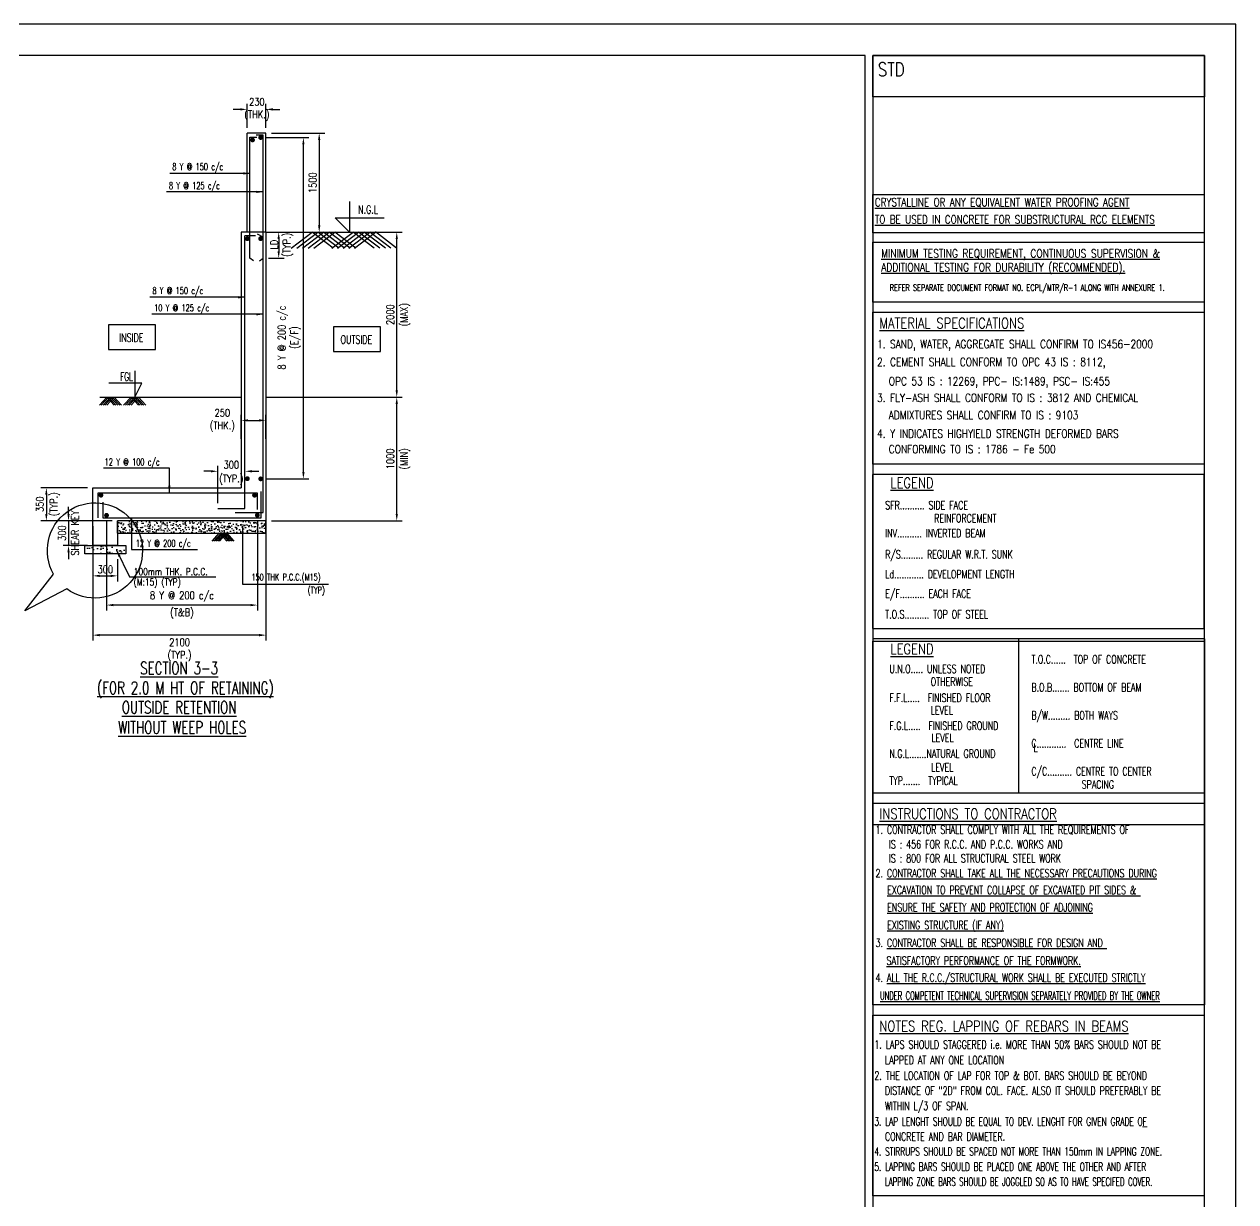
# Model space of a CAD drawing. Extents: x 324505 to 1272425, y -526289 to -156124.
# Drawn here: x 955727 to 999834, y -309141 to -266277 of the extents above; entities that cross this region are included whole.
import ezdxf
from ezdxf.enums import TextEntityAlignment as Align
from ezdxf.lldxf.tags import DXFTag

# ---------------------------------------------------------------- set-up
doc = ezdxf.new("R2010")
doc.units = 0
doc.header["$LTSCALE"] = 500
doc.header["$MEASUREMENT"] = 0
doc.header["$PDMODE"] = 35
doc.header["$PDSIZE"] = -15
doc.linetypes.add('HIDDEN2', pattern=[0.1875, 0.125, -0.0625])
doc.layers.get('DEFPOINTS').update_dxf_attribs({"color": 4})
for name, color, linetype in [('BEAM', 4, 'Continuous'), ('DIM1', 5, 'Continuous'), ('Layer1', 7, 'Continuous'), ('LEVEL SECTION', 3, 'Continuous'), ('notes', 1, 'Continuous'), ('PCC', 7, 'Continuous'), ('S-BASEMENT SECTION', 4, 'Continuous'), ('S-CLOUD', 7, 'Continuous'), ('S-COLUMN HATCH', 8, 'Continuous'), ('S-CONCRET LINE', 4, 'Continuous'), ('S-DIM-1', 5, 'Continuous'), ('S-DIMANTION', 5, 'Continuous'), ('S-FILLING', 9, 'Continuous'), ('S-LEVEL SECTION', 3, 'Continuous'), ('S-PCC', 9, 'Continuous'), ('S-RETAINING WALL', 6, 'Continuous'), ('S-TEXT', 2, 'Continuous'), ('S-TEXT-1', 4, 'Continuous'), ('S-TITIL', 6, 'Continuous'), ('s_TITILE', 9, 'Continuous'), ('ss_TITILE', 9, 'Continuous'), ('ST', 6, 'Continuous'), ('TEXT NORMAL', 4, 'Continuous'), ('TITLE', 4, 'Continuous')]:
    doc.layers.add(name, color=color, linetype=linetype)
for name, color, linetype, lineweight in [('hatch', 7, 'Continuous', 5), ('HEADING-TXT', 1, 'Continuous', 25), ('S-CONCRETE', 4, 'Continuous', 25)]:
    doc.layers.add(name, color=color, linetype=linetype, lineweight=lineweight)
doc.styles.add('ROMANS', font='simplex.shx', dxfattribs={"width": 0.8, "height": 275, "bigfont": 'bigfont.shx'})
doc.styles.add('TEXT1', font='simplex.shx', dxfattribs={"width": 0.75})
tags = doc.linetypes.add('HIDDEN', pattern=[0.375, 0.25, -0.125]).pattern_tags.tags
tags[6:7] = [DXFTag(74, 4), DXFTag(75, 0), DXFTag(340, '0'), DXFTag(46, 1.0), DXFTag(50, 0.0), DXFTag(44, 0.0), DXFTag(45, 0.0)]
tags[4:5] = [DXFTag(74, 4), DXFTag(75, 0), DXFTag(340, '0'), DXFTag(46, 1.0), DXFTag(50, 0.0), DXFTag(44, 0.0), DXFTag(45, 0.0)]
doc.dimstyles.new('3-100', dxfattribs={"dimtxt": 250, "dimasz": 250, "dimexe": 150, "dimexo": 60, "dimgap": 75, "dimtad": 1, "dimdec": 0, "dimlfac": 0.333333, "dimzin": 0, "dimdsep": 46, "dimtxsty": 'ROMANS', "dimcen": -300, "dimclrd": 5, "dimclre": 5, "dimclrt": 4, "dimadec": 0, "dimazin": 0, "dimtfac": 1, "dimtdec": 0, "dimtix": 1, "dimtofl": 0, "dimtmove": 2, "dimatfit": 3, "dimfxl": 0, "dimtolj": 1, "dimtzin": 0, "dimarcsym": 0})
doc.dimstyles.new('dim100', dxfattribs={"dimtxt": 250, "dimasz": 250, "dimexe": 200, "dimexo": 200, "dimgap": 100, "dimtad": 1, "dimdec": 0, "dimzin": 0, "dimdsep": 46, "dimtxsty": 'ROMANS', "dimcen": 0, "dimclrd": 5, "dimclre": 5, "dimclrt": 4, "dimadec": 0, "dimazin": 0, "dimtfac": 1, "dimtdec": 0, "dimtix": 1, "dimtofl": 0, "dimtmove": 2, "dimatfit": 3, "dimfxl": 0, "dimtolj": 1, "dimtzin": 0, "dimlwd": -1, "dimlwe": -1, "dimarcsym": 0})
doc.dimstyles.new('dim33.33', dxfattribs={"dimtxt": 250, "dimasz": 250, "dimexe": 200, "dimexo": 200, "dimgap": 100, "dimtad": 1, "dimdec": 0, "dimlfac": 0.333331, "dimzin": 0, "dimdsep": 46, "dimtxsty": 'ROMANS', "dimcen": 0, "dimclrd": 5, "dimclre": 5, "dimclrt": 4, "dimadec": 0, "dimazin": 0, "dimtfac": 1, "dimtdec": 0, "dimtix": 1, "dimtofl": 0, "dimtmove": 2, "dimatfit": 3, "dimfxl": 0, "dimtolj": 1, "dimtzin": 0, "dimlwd": -1, "dimlwe": -1, "dimarcsym": 0})

# ---------------------------------------------------------------- blocks, each defined once
blk = doc.blocks.new('*D1001')
at = {"layer": 'DEFPOINTS', "color": 0}
for p in [(964529, -279850), (969289, -279850), (964529, -284350)]:
    blk.add_point(p, dxfattribs=at)
at = {"layer": 'S-DIM-1', "color": 5}
for p, q in [((964729, -279850), (969489, -279850)), ((969289, -284100), (969289, -280100)), ((964729, -284350), (969489, -284350))]:
    blk.add_line(p, q, dxfattribs=at)
for points in [[(969248, -280100), (969331, -280100), (969289, -279850)], [(969248, -284100), (969331, -284100), (969289, -284350)]]:
    blk.add_solid(points, dxfattribs=at)
at = {"layer": 'S-DIM-1', "color": 4, "char_height": 275, "attachment_point": 5, "rotation": 90, "style": 'ROMANS'}
for s, insert in [('\\A1;1000', (969052, -282100)), ('\\A1;(MIN)', (969599, -282100))]:
    blk.add_mtext(s, dxfattribs=dict(at, insert=insert))
blk = doc.blocks.new('*D1002')
at = {"layer": 'DEFPOINTS', "color": 0}
for p in [(964529, -269377), (963839, -270243), (964529, -270243)]:
    blk.add_point(p, dxfattribs=at)
at = {"layer": 'S-DIM-1', "color": 5}
for p, q in [((963589, -269377), (963339, -269377)), ((963839, -270043), (963839, -269177)), ((964529, -270043), (964529, -269177)), ((964779, -269377), (965029, -269377))]:
    blk.add_line(p, q, dxfattribs=at)
for points in [[(963589, -269335), (963589, -269419), (963839, -269377)], [(964779, -269335), (964779, -269419), (964529, -269377)]]:
    blk.add_solid(points, dxfattribs=at)
at = {"layer": 'S-DIM-1', "color": 4, "insert": (964199, -269377), "char_height": 275, "attachment_point": 5, "style": 'ROMANS'}
blk.add_mtext('\\A1;230\\P(THK.)', dxfattribs=at)
blk = doc.blocks.new('*D1003')
at = {"layer": 'DEFPOINTS', "color": 0}
for p in [(958724, -284151), (964215, -284151), (958724, -287421)]:
    blk.add_point(p, dxfattribs=at)
at = {"layer": 'S-DIM-1', "color": 5}
for p, q in [((958724, -284351), (958724, -287621)), ((964215, -284351), (964215, -287621)), ((963965, -287421), (958974, -287421))]:
    blk.add_line(p, q, dxfattribs=at)
for points in [[(958974, -287380), (958974, -287463), (958724, -287421)], [(963965, -287380), (963965, -287463), (964215, -287421)]]:
    blk.add_solid(points, dxfattribs=at)
at = {"layer": 'S-DIM-1', "color": 4, "char_height": 275, "attachment_point": 5, "style": 'ROMANS'}
for s, insert in [('\\A1;8 Y @ 200 c/c', (961469, -287112)), ('\\A1;(T&B)', (961469, -287731))]:
    blk.add_mtext(s, dxfattribs=dict(at, insert=insert))
blk = doc.blocks.new('*D1004')
at = {"layer": 'DEFPOINTS', "color": 0}
for p in [(958229, -284350), (964529, -284248), (958229, -288515)]:
    blk.add_point(p, dxfattribs=at)
at = {"layer": 'S-DIM-1', "color": 5}
for p, q in [((964529, -284448), (964529, -288715)), ((958229, -284550), (958229, -288715)), ((964279, -288515), (958479, -288515))]:
    blk.add_line(p, q, dxfattribs=at)
for points in [[(958479, -288473), (958479, -288557), (958229, -288515)], [(964279, -288473), (964279, -288557), (964529, -288515)]]:
    blk.add_solid(points, dxfattribs=at)
at = {"layer": 'S-DIM-1', "color": 4, "insert": (961383, -289050), "char_height": 275, "attachment_point": 5, "style": 'ROMANS'}
blk.add_mtext('\\A1;2100\\Fsimplex.shx|c1;\\P(TYP.)', dxfattribs=at)
blk = doc.blocks.new('*D1005')
at = {"layer": 'DEFPOINTS', "color": 0}
for p in [(964334, -270402, -288), (965890, -270402), (964336, -282826, -288)]:
    blk.add_point(p, dxfattribs=at)
at = {"layer": 'S-DIM-1', "color": 5}
for p, q in [((964534, -270402), (966090, -270402)), ((965890, -282576), (965890, -270652)), ((964536, -282826), (966090, -282826))]:
    blk.add_line(p, q, dxfattribs=at)
for points in [[(965849, -270652), (965932, -270652), (965890, -270402)], [(965849, -282576), (965932, -282576), (965890, -282826)]]:
    blk.add_solid(points, dxfattribs=at)
at = {"layer": 'S-DIM-1', "color": 4, "insert": (965375, -277683), "char_height": 275, "attachment_point": 5, "rotation": 90, "style": 'ROMANS'}
blk.add_mtext('\\A1;8 Y @ 200 c/c\\P(E/F)', dxfattribs=at)
blk = doc.blocks.new('*D1006')
at = {"layer": 'DEFPOINTS', "color": 0}
for p in [(964529, -273850, 216), (969289, -273850), (969289, -279850)]:
    blk.add_point(p, dxfattribs=at)
at = {"layer": 'S-DIM-1', "color": 5}
for p, q in [((964729, -273850), (969489, -273850)), ((969289, -279600), (969289, -274100)), ((969489, -279850), (969489, -279850))]:
    blk.add_line(p, q, dxfattribs=at)
for points in [[(969248, -274100), (969331, -274100), (969289, -273850)], [(969248, -279600), (969331, -279600), (969289, -279850)]]:
    blk.add_solid(points, dxfattribs=at)
at = {"layer": 'S-DIM-1', "color": 4, "char_height": 275, "attachment_point": 5, "rotation": 90, "style": 'ROMANS'}
for s, insert in [('\\A1;2000', (969052, -276850)), ('\\A1;(MAX)', (969599, -276850))]:
    blk.add_mtext(s, dxfattribs=dict(at, insert=insert))
blk = doc.blocks.new('*D1007')
at = {"layer": 'DEFPOINTS', "color": 0, "ltscale": 0.3}
for p in [(963764, -282551), (962771, -283909), (963764, -283909)]:
    blk.add_point(p, dxfattribs=at)
at = {"layer": 'S-DIMANTION', "color": 5, "ltscale": 0.3}
for p, q in [((962521, -282551), (962271, -282551)), ((962771, -283709), (962771, -282351)), ((963764, -283709), (963764, -282351)), ((964014, -282551), (964264, -282551))]:
    blk.add_line(p, q, dxfattribs=at)
for points in [[(962521, -282509), (962521, -282592), (962771, -282551)], [(964014, -282509), (964014, -282592), (963764, -282551)]]:
    blk.add_solid(points, dxfattribs=at)
at = {"layer": 'S-DIMANTION', "color": 4, "ltscale": 0.3, "char_height": 275, "attachment_point": 5, "style": 'ROMANS'}
for s, insert in [('\\A1;300', (963267, -282313)), ('\\A1;(TYP.)', (963267, -282860))]:
    blk.add_mtext(s, dxfattribs=dict(at, insert=insert))
blk = doc.blocks.new('*D1008')
at = {"layer": 'DEFPOINTS', "color": 0}
for p in [(964529, -280699), (963629, -281565), (964529, -281565)]:
    blk.add_point(p, dxfattribs=at)
at = {"layer": 'S-DIM-1', "color": 5}
for p, q in [((963629, -281365), (963629, -280499)), ((964529, -281365), (964529, -280499)), ((963879, -280699), (964279, -280699))]:
    blk.add_line(p, q, dxfattribs=at)
for points in [[(963879, -280657), (963879, -280740), (963629, -280699)], [(964279, -280657), (964279, -280740), (964529, -280699)]]:
    blk.add_solid(points, dxfattribs=at)
at = {"layer": 'S-DIM-1', "color": 4, "insert": (962940, -280699), "char_height": 275, "attachment_point": 5, "style": 'ROMANS'}
blk.add_mtext('\\A1;250\\P(THK.)', dxfattribs=at)
blk = doc.blocks.new('*D867')
at = {"layer": 'DEFPOINTS', "color": 0}
for p in [(964529, -270243), (964529, -273850, -216), (966466, -273850)]:
    blk.add_point(p, dxfattribs=at)
at = {"layer": 'S-DIM-1', "color": 5}
for p, q in [((964729, -270243), (966666, -270243)), ((966466, -270493), (966466, -273600)), ((964729, -273850), (966666, -273850))]:
    blk.add_line(p, q, dxfattribs=at)
for points in [[(966424, -270493), (966508, -270493), (966466, -270243)], [(966424, -273600), (966508, -273600), (966466, -273850)]]:
    blk.add_solid(points, dxfattribs=at)
at = {"layer": 'S-DIM-1', "color": 4, "insert": (966228, -272046), "char_height": 275, "attachment_point": 5, "rotation": 90, "style": 'ROMANS'}
blk.add_mtext('\\A1;1500', dxfattribs=at)
blk = doc.blocks.new('*D868')
at = {"layer": 'DEFPOINTS', "color": 0, "ltscale": 0.3}
for p in [(964529, -273843, -216), (964424, -274793), (964991, -274793)]:
    blk.add_point(p, dxfattribs=at)
at = {"layer": 'S-DIMANTION', "color": 5, "ltscale": 0.3}
for p, q in [((964729, -273843), (965191, -273843)), ((964991, -274093), (964991, -274543)), ((964624, -274793), (965191, -274793))]:
    blk.add_line(p, q, dxfattribs=at)
for points in [[(964949, -274093), (965032, -274093), (964991, -273843)], [(964949, -274543), (965032, -274543), (964991, -274793)]]:
    blk.add_solid(points, dxfattribs=at)
at = {"layer": 'S-DIMANTION', "color": 4, "ltscale": 0.3, "insert": (965101, -274305), "char_height": 275, "attachment_point": 5, "rotation": 90, "style": 'ROMANS'}
blk.add_mtext('\\A1;{LD\\P(TYP.)}', dxfattribs=at)
blk = doc.blocks.new('*D870')
at = {"layer": 'DEFPOINTS', "color": 0}
for p in [(958229, -283150, 30), (956533, -284350), (958229, -284350)]:
    blk.add_point(p, dxfattribs=at)
at = {"layer": 'S-DIM-1', "color": 5}
for p, q in [((958029, -283150), (956333, -283150)), ((958029, -284350), (956333, -284350))]:
    blk.add_line(p, q, dxfattribs=at)
at = {"layer": 'S-DIM-1', "color": 5, "lineweight": -3}
blk.add_line((956533, -283400), (956533, -284100), dxfattribs=at)
at = {"layer": 'S-DIM-1', "color": 5}
for points in [[(956491, -283400), (956575, -283400), (956533, -283150)], [(956491, -284100), (956575, -284100), (956533, -284350)]]:
    blk.add_solid(points, dxfattribs=at)
at = {"layer": 'S-DIM-1', "color": 4, "char_height": 275, "attachment_point": 5, "rotation": 90, "style": 'ROMANS'}
for s, insert in [('\\A1;350', (956296, -283750)), ('\\A1;(TYP.)', (956843, -283750))]:
    blk.add_mtext(s, dxfattribs=dict(at, insert=insert))
blk = doc.blocks.new('*D872')
at = {"layer": 'DEFPOINTS', "color": 0}
for p in [(958229, -285550, -4), (959129, -285550, -4), (959129, -286357)]:
    blk.add_point(p, dxfattribs=at)
at = {"layer": 'S-DIM-1', "color": 5}
for p, q in [((958229, -285750), (958229, -286557)), ((959129, -285750), (959129, -286557))]:
    blk.add_line(p, q, dxfattribs=at)
at = {"layer": 'S-DIM-1', "color": 5, "lineweight": -3}
blk.add_line((958479, -286357), (958879, -286357), dxfattribs=at)
at = {"layer": 'S-DIM-1', "color": 5}
for points in [[(958479, -286316), (958479, -286399), (958229, -286357)], [(958879, -286316), (958879, -286399), (959129, -286357)]]:
    blk.add_solid(points, dxfattribs=at)
at = {"layer": 'S-DIM-1', "color": 4, "insert": (958679, -286120), "char_height": 275, "attachment_point": 5, "style": 'ROMANS'}
blk.add_mtext('\\A1;300', dxfattribs=at)
blk = doc.blocks.new('*D873')
at = {"layer": 'DEFPOINTS', "color": 0}
for p in [(959129, -284350, -30), (957340, -285250), (958229, -285250)]:
    blk.add_point(p, dxfattribs=at)
at = {"layer": 'S-DIM-1', "color": 5, "lineweight": -3}
for p, q in [((957340, -284100), (957340, -283850)), ((957340, -284350), (957340, -285250)), ((957340, -285500), (957340, -285750))]:
    blk.add_line(p, q, dxfattribs=at)
at = {"layer": 'S-DIM-1', "color": 5}
for p, q in [((958929, -284350), (957140, -284350)), ((958029, -285250), (957140, -285250))]:
    blk.add_line(p, q, dxfattribs=at)
for points in [[(957299, -284100), (957382, -284100), (957340, -284350)], [(957299, -285500), (957382, -285500), (957340, -285250)]]:
    blk.add_solid(points, dxfattribs=at)
at = {"layer": 'S-DIM-1', "color": 4, "char_height": 275, "attachment_point": 5, "rotation": 90, "style": 'ROMANS'}
for s, insert in [('\\A1;SHEAR KEY', (957578, -284800)), ('\\A1;300', (957103, -284800))]:
    blk.add_mtext(s, dxfattribs=dict(at, insert=insert))
blk = doc.blocks.new('zw$155A')
at = {"layer": 'DIM1', "color": 7}
for points in [[(78700, 53637), (87191, 53637), (87191, 52650), (78700, 52650)], [(78700, 52414), (87191, 52414), (87191, 50881), (78700, 50881)], [(78700, 50618), (87190, 50618), (87190, 46725), (78700, 46725)], [(87190, 46462), (78700, 46462), (78700, 42515), (87190, 42515)], [(87204, 42252), (78700, 42252), (78700, 38305), (87204, 38305)], [(78700, 38042), (87200, 38042), (87200, 32869), (78700, 32869)], [(78700, 32606), (87187, 32606), (87187, 27974), (78700, 27974)]]:
    blk.add_lwpolyline(points, close=True, dxfattribs=at)
at = {"layer": 's_TITILE', "color": 7}
blk.add_lwpolyline([(0, 0), (88000, 0), (88000, 58000), (0, 58000)], close=True, dxfattribs=at)
at = {"layer": 's_TITILE', "color": 1}
for points in [[(1300, 800), (78500, 800), (78500, 57200), (1300, 57200)], [(78700, 57200), (87200, 57200), (87200, 56143), (78700, 56143)], [(87200, 57200), (78700, 57200), (78700, 800), (87200, 800)]]:
    blk.add_lwpolyline(points, close=True, dxfattribs=at)
at = {"layer": 'TITLE', "color": 0}
for p, q in [((78700, 42515), (78700, 46462)), ((82436, 38305), (82436, 42252))]:
    blk.add_line(p, q, dxfattribs=at)
at = {"layer": 'HEADING-TXT', "color": 6, "style": 'ROMANS'}
for s, height, width, p in [('%%UCRYSTALLINE OR ANY EQUIVALENT WATER PROOFING AGENT', 211.2, 0.78, (78751, 53332)), ('%%UTO BE USED IN CONCRETE FOR SUBSTRUCTURAL RCC ELEMENTS', 211.2, 0.78, (78751, 52892)), ('%%UMATERIAL SPECIFICATIONS', 271.54, 0.8, (78865, 50204)), ('%%ULEGEND', 271.5, 0.8, (79148, 46111)), ('%%ULEGEND', 271.5, 0.8, (79148, 41854)), ('%%UINSTRUCTIONS TO CONTRACTOR', 271.54, 0.8, (78870, 37629)), ('%%UNOTES REG. LAPPING OF REBARS IN BEAMS', 271.54, 0.8, (78866, 32187))]:
    blk.add_text(s, height=height, dxfattribs=dict(at, width=width)).set_placement(p)
at = {"layer": 'HEADING-TXT', "color": 6, "insert": (78913, 52232), "char_height": 212.411, "width": 8037.04, "attachment_point": 1, "style": 'ROMANS'}
blk.add_mtext('{\\LMINIMUM TESTING REQUIREMENT, CONTINUOUS \\Fsimplex.shx,bigfont.shx;SUPERVISION & ADDITIONAL TESTING \\Fsimplex.shx,bigfont.shx;FOR DURABILITY (RECOMMENDED).}', dxfattribs=at)
at = {"layer": 'notes', "color": 4, "style": 'ROMANS'}
for s, height, width, p in [('REFER SEPARATE DOCUMENT FORMAT NO. ECPL/MTR/R-1 ALONG WITH ANNEXURE 1.', 165.21, 0.7, (79131, 51167)), ('1. SAND, WATER, AGGREGATE SHALL CONFIRM TO IS456-2000', 211.2, 0.8, (78807, 49698)), ('2. CEMENT SHALL CONFORM TO OPC 43 IS : 8112,', 211.2, 0.8, (78807, 49239)), ('OPC 53 IS : 12269, PPC- IS:1489, PSC- IS:455  ', 211.2, 0.8, (79107, 48745)), ('3. FLY-ASH SHALL CONFORM TO IS : 3812 AND CHEMICAL ', 211.2, 0.8, (78807, 48321)), ('ADMIXTURES SHALL CONFIRM TO IS : 9103', 211.2, 0.8, (79107, 47878)), ('4. Y INDICATES HIGHYIELD STRENGTH DEFORMED BARS', 211.2, 0.8, (78807, 47403)), ('CONFORMING TO IS : 1786 - Fe 500', 211.2, 0.8, (79107, 47005)), ('SFR.......... SIDE FACE', 211.2, 0.7, (79016, 45568)), ('REINFORCEMENT', 211.2, 0.7, (80271, 45235)), ('INV.......... INVERTED BEAM', 211.2, 0.7, (79016, 44851)), ('R/S......... REGULAR W.R.T. SUNK', 211.2, 0.7, (79016, 44309)), ('Ld............ DEVELOPMENT LENGTH', 211.2, 0.7, (79016, 43801)), ('E/F.......... EACH FACE', 211.2, 0.7, (79016, 43299)), ('T.O.S.......... TOP OF STEEL', 211.2, 0.7, (79016, 42772)), ('T.O.C......  TOP OF CONCRETE', 211.2, 0.7, (82763, 41618)), ('U.N.O..... UNLESS NOTED', 211.2, 0.7, (79122, 41374)), ('OTHERWISE', 211.2, 0.7, (80181, 41046)), ('B.O.B....... BOTTOM OF BEAM', 211.2, 0.7, (82763, 40901)), ('F.F.L.....  FINISHED FLOOR', 211.2, 0.7, (79122, 40634)), ('LEVEL', 211.2, 0.7, (80181, 40312)), ('B/W......... BOTH WAYS', 211.2, 0.7, (82763, 40184)), ('F.G.L.....  FINISHED GROUND', 211.2, 0.7, (79122, 39917)), ('LEVEL', 211.2, 0.7, (80200, 39606)), ('C............  CENTRE LINE', 211.2, 0.7, (82763, 39467)), ('L', 211, 0.7, (82814, 39353)), ('N.G.L.......NATURAL GROUND', 211.2, 0.7, (79122, 39200)), ('LEVEL', 211.2, 0.7, (80193, 38849)), ('C/C.......... CENTRE TO CENTER', 211.2, 0.7, (82763, 38750)), ('TYP.......  TYPICAL', 211.2, 0.7, (79122, 38507)), ('SPACING', 211.2, 0.7, (84051, 38412)), ('1. CONTRACTOR SHALL COMPLY WITH ALL THE REQUIREMENTS OF ', 211.2, 0.7, (78768, 37255)), ('  IS : 456 FOR R.C.C. AND P.C.C. WORKS AND', 211.2, 0.7, (78908, 36877)), ('  IS : 800 FOR ALL STRUCTURAL STEEL WORK', 211.2, 0.7, (78908, 36518)), ('2. %%UCONTRACTOR SHALL TAKE ALL THE NECESSARY PRECAUTIONS DURING', 211.2, 0.7, (78768, 36138)), ('%%UEXCAVATION TO PREVENT COLLAPSE OF EXCAVATED PIT SIDES & ', 211.2, 0.7, (79066, 35707)), ('%%UENSURE THE SAFETY AND PROTECTION OF ADJOINING', 211.2, 0.7, (79066, 35263)), ('%%UEXISTING STRUCTURE (IF ANY)', 211.2, 0.7, (79066, 34809)), ('3. %%UCONTRACTOR SHALL BE RESPONSIBLE FOR DESIGN AND ', 211.2, 0.7, (78768, 34353)), ('%%uSATISFACTORY PERFORMANCE OF THE FORMWORK.', 211.2, 0.7, (79049, 33897)), ('4. %%UALL THE R.C.C./STRUCTURAL WORK SHALL BE EXECUTED STRICTLY', 211.2, 0.7, (78768, 33460)), ('%%UUNDER COMPETENT TECHNICAL SUPERVISION SEPARATELY PROVIDED BY THE OWNER', 211.2, 0.6, (78882, 33000)), ('1. LAPS SHOULD STAGGERED i.e. MORE THAN 50%%% BARS SHOULD NOT BE ', 211.2, 0.7, (78738, 31747)), ('LAPPED AT ANY ONE LOCATION', 211.2, 0.7, (79010, 31348)), ('2. THE LOCATION OF LAP FOR TOP & BOT. BARS SHOULD BE BEYOND ', 211.2, 0.7, (78738, 30950)), ('DISTANCE OF "2D" FROM COL. FACE. ALSO IT SHOULD PREFERABLY BE ', 211.2, 0.7, (79010, 30565)), ('WITHIN L/3 OF SPAN.', 211.2, 0.7, (79010, 30174)), ('3. LAP LENGHT SHOULD BE EQUAL TO DEV. LENGHT FOR GIVEN GRADE OF ', 211.2, 0.66, (78738, 29773)), ('CONCRETE AND BAR DIAMETER.', 211.2, 0.7, (79010, 29388)), ('4. STIRRUPS SHOULD BE SPACED NOT MORE THAN 150mm IN LAPPING ZONE.', 211.2, 0.66, (78738, 29006)), ('5. LAPPING BARS SHOULD BE PLACED ONE ABOVE THE OTHER AND AFTER ', 211.2, 0.66, (78738, 28615)), ('LAPPING ZONE BARS SHOULD BE JOGGLED SO AS TO HAVE SPECIFED COVER.', 211.2, 0.62, (79010, 28230))]:
    blk.add_text(s, height=height, dxfattribs=dict(at, width=width)).set_placement(p)

msp = doc.modelspace()

# ---------------------------------------------------------------- hatches: boundary and pattern name
at = {"layer": 'PCC'}
h = msp.add_hatch(dxfattribs=at)
h.set_pattern_fill('AR-CONC', color=8, scale=45, style=0)
h.set_pattern_definition([(130, (1632130.32, -460921.8), (-322.76708, -28.23846), [33.75, -371.25]), (185, (1632130.32, -460921.8), (62.4381, 338.48646), [27, -297]), (79.5486, (1632103.43, -460924.14), (-260.32922, 310.2478), [28.68309, -315.51395]), (133.8158, (1632130.32, -460831.8), (-480.25847, -74.48356), [50.625, -556.875]), (83.3644, (1632090.3, -460838), (-420.59822, 438.35304), [43.02463, -473.27085]), (188.8158, (1632130.32, -460831.8), (-420.59788, 438.35337), [40.5, -445.5]), (159, (1632085.32, -460854.3), (-268.60817, -181.1785), [33.75, -371.25]), (214, (1632085.32, -460854.3), (-109.4919, 326.31752), [27, -297]), (108.5486, (1632062.94, -460869.4), (-378.10018, 145.13872), [28.68309, -315.51395]), (142.5, (1632130.32, -460921.79), (-5.471935, 149.802234), [0, -293.4, 0, -301.5, 0, -298.125]), (172.5, (1632130.32, -460921.79), (-118.38129, 177.48527), [0, -171.9, 0, -286.65, 0, -113.625]), (212.5, (1632230.67, -460921.79), (-240.220096, -10.149692), [0, -112.5, 0, -351, 0, -465.75]), (222.5, (1632275.67, -460921.79), (-262.433776, 45.04724), [0, -146.25, 0, -233.1, 0, -330.75])])
h.paths.add_polyline_path([(964528.939, -284799.331), (959128.945, -284799.337), (959128.945, -284349.534), (964528.939, -284349.533)])
at = {"layer": 'S-PCC', "linetype": 'ByBlock'}
h = msp.add_hatch(dxfattribs=at)
h.set_pattern_fill('AR-CONC,_O', color=256, scale=66.666667)
h.set_pattern_definition([(50, (-16143078.5, 126077.7), (478.173455, -41.834757), [50, -550]), (355, (-16143078.5, 126077.7), (-92.500889, 501.461422), [40, -440]), (100.4514445, (-16143038.63, 126074.2), (385.672564, 459.626661), [42.493461, -467.428075]), (46.1842, (-16143078.5, 126211), (711.49422, -110.346187), [75, -825]), (96.6356355, (-16143019.2, 126201.8), (623.107964, 649.4124), [63.740228, -701.142507]), (351.184164, (-16143078.5, 126211), (623.107963, 649.4124), [60, -660]), (21, (-16143011.8, 126177.7), (397.938035, -268.412594), [50, -550]), (326, (-16143011.8, 126177.7), (162.210221, 483.433363), [40, -440]), (71.4514447, (-16142978.65, 126155.3), (560.148251, 215.020769), [42.49346, -467.428075]), (37.5, (-16143078.48, 126077.69), (8.1065702, 221.9292359), [0, -434.6666667, 0, -446.6666667, 0, -441.6666667]), (7.5, (-16143078.48, 126077.69), (175.3796916, 262.9411413), [0, -254.6666667, 0, -424.6666667, 0, -168.3333333]), (327.5, (-16143227.15, 126077.69), (355.8816241, -15.0365812), [0, -166.6666667, 0, -520, 0, -690]), (317.5, (-16143293.8, 126077.7), (388.7907796, 66.736655), [0, -216.6666667, 0, -345.3333333, 0, -490])])
h.paths.add_polyline_path([(957928.945, -285549.532), (957928.945, -285249.532), (959428.945, -285249.532), (959428.945, -285549.532)])

# ---------------------------------------------------------------- linework, layer by layer
at = {"layer": 'BEAM', "linetype": 'ByBlock', "lineweight": -2, "ltscale": 20}
msp.add_line((964528.945, -270243.209, 60.155), (963838.945, -270243.209, -155.915), dxfattribs=at)
at = {"layer": 'hatch', "color": 9, "linetype": 'HIDDEN2', "lineweight": -2, "ltscale": 500}
msp.add_line((964528.945, -273849.533, 60.155), (963838.945, -273849.533, 60.155), dxfattribs=at)
at = {"layer": 'Layer1', "linetype": 'Continuous'}
for p, q in [((958462.21, -280149.296, 60.155), (958731.772, -279849.533, 60.155)), ((958529.454, -280149.296, 60.155), (958799.015, -279849.533, 60.155)), ((958596.697, -280149.296, 60.155), (958866.258, -279849.533, 60.155)), ((958663.94, -280149.296, 60.155), (958933.501, -279849.533, 60.155)), ((958731.183, -280149.296, 60.155), (959000.471, -279849.837, 60.155)), ((959001.06, -280149.6, 60.155), (958731.772, -279850.142, 60.155)), ((959068.029, -280149.296, 60.155), (958798.741, -279849.837, 60.155)), ((959135.272, -280149.296, 60.155), (958865.984, -279849.837, 60.155)), ((959202.515, -280149.296, 60.155), (958933.228, -279849.837, 60.155)), ((959269.758, -280149.296, 60.155), (959000.471, -279849.837, 60.155)), ((959347.258, -280149.296, 60.155), (959616.82, -279849.533, 60.155)), ((959414.501, -280149.296, 60.155), (959684.063, -279849.533, 60.155)), ((959481.745, -280149.296, 60.155), (959751.306, -279849.533, 60.155)), ((959548.988, -280149.296, 60.155), (959818.549, -279849.533, 60.155)), ((959616.231, -280149.296, 60.155), (959885.519, -279849.837, 60.155)), ((959886.108, -280149.6, 60.155), (959616.82, -279850.142, 60.155)), ((959953.077, -280149.296, 60.155), (959683.789, -279849.837, 60.155)), ((960020.32, -280149.296, 60.155), (959751.032, -279849.837, 60.155)), ((960087.563, -280149.296, 60.155), (959818.275, -279849.837, 60.155)), ((960154.806, -280149.296, 60.155), (959885.519, -279849.837, 60.155))]:
    msp.add_line(p, q, dxfattribs=at)
at = {"layer": 'PCC', "color": 8}
for p, q in [((963628.945, -279849.533, 60.155), (963628.945, -280299.533, 60.155)), ((958228.945, -284349.533, 60.155), (957778.945, -284349.533, 60.155)), ((959128.945, -284799.337), (959128.945, -284349.533)), ((964528.945, -284799.33, 60.155), (964528.945, -284349.533, 60.155)), ((959128.945, -284799.532), (964528.945, -284799.33, 60.155))]:
    msp.add_line(p, q, dxfattribs=at)
at = {"layer": 'PCC', "color": 8, "elevation": 60.155}
msp.add_lwpolyline([(964528.945, -284349.533), (964528.939, -284799.33)], dxfattribs=at)
at = {"layer": 'S-BASEMENT SECTION', "linetype": 'ByBlock', "lineweight": -2, "ltscale": 20}
for p, q in [((963838.945, -273849.533, 60.155), (963838.945, -270243.209, 55.636)), ((964528.945, -273849.533, 60.155), (964528.945, -270243.209, 55.636)), ((963838.945, -273849.533, 60.155), (963628.945, -273849.533, 60.155)), ((963628.945, -273849.533, 60.155), (963628.945, -283149.533, 60.155)), ((964528.945, -273849.533, 60.155), (969474.147, -273849.533, 60.155)), ((964528.945, -273849.533, 60.155), (964528.945, -284349.533, 60.155)), ((964528.945, -284349.533, 60.155), (959128.945, -284349.533, 60.155)), ((959128.945, -285249.532, 30.077), (958228.945, -285249.532, 30.077))]:
    msp.add_line(p, q, dxfattribs=at)
msp.add_lwpolyline([(959128.945, -284349.532), (959128.945, -285249.532)], dxfattribs=at)
at = {"layer": 'S-CLOUD', "linetype": 'HIDDEN', "ltscale": 1000, "elevation": -165.664}
msp.add_lwpolyline([(957275.544, -286830.105), (955753.575, -287629.714), (956798.366, -286296.439, -9.580544901), (957275.544, -286830.105)], format="xyb", dxfattribs=at)
at = {"layer": 'S-COLUMN HATCH', "color": 6}
for points, elevation in [([(964292.245, -274891.916), (964423.945, -274793.297), (964423.945, -270313.559), (964168.407, -270313.559)], 271.615), ([(964075.644, -274891.916), (963943.945, -274793.297), (963943.945, -270393.899), (964199.482, -270393.899)], 271.615), ([(963407.619, -284053.47), (964423.574, -284053.47)], 60.155)]:
    msp.add_lwpolyline(points, dxfattribs=dict(at, elevation=elevation))
at = {"layer": 'S-CONCRET LINE', "elevation": 0}
msp.add_lwpolyline([(986623.603, -288734.141), (998697.466, -288734.141), (998697.466, -295422.846), (986623.603, -295422.846)], close=True, dxfattribs=at)
at = {"layer": 'S-CONCRETE', "lineweight": -2, "ltscale": 20}
for p, q in [((958228.945, -284349.533, 60.155), (958228.945, -283149.533, 60.155)), ((958228.945, -283149.533, 60.155), (963628.945, -283149.533, 60.155)), ((958228.945, -285249.532, 30.077), (958228.945, -284349.532, 30.077)), ((964528.945, -284349.533, 60.155), (964528.945, -284349.533, 60.155)), ((964528.945, -285880.102, 60.155), (964528.945, -285880.102, 60.155))]:
    msp.add_line(p, q, dxfattribs=at)
at = {"layer": 'S-FILLING', "color": 8, "linetype": 'ByBlock', "lineweight": -2}
for p, q in [((965446.008, -274429.2, 60.155), (966211.891, -273843.101, 60.155)), ((965651.692, -274429.2, 60.155), (966417.576, -273843.101, 60.155)), ((965857.377, -274429.2, 60.155), (966623.26, -273843.101, 60.155)), ((966063.061, -274429.2, 60.155), (966828.945, -273843.101, 60.155)), ((966977.775, -274429.2, 60.155), (966211.891, -273843.101, 60.155)), ((966268.746, -274429.2, 60.155), (967034.629, -273843.101, 60.155)), ((967183.459, -274429.2, 60.155), (966417.576, -273843.101, 60.155)), ((967389.144, -274429.2, 60.155), (966623.26, -273843.101, 60.155)), ((967594.828, -274429.2, 60.155), (966828.945, -273843.101, 60.155)), ((966930.851, -274429.2, 60.155), (967696.734, -273843.101, 60.155)), ((967800.513, -274429.2, 60.155), (967034.629, -273843.101, 60.155)), ((967136.535, -274429.2, 60.155), (967902.419, -273843.101, 60.155)), ((967342.22, -274429.2, 60.155), (968108.103, -273843.101, 60.155)), ((967547.904, -274429.2, 60.155), (968313.788, -273843.101, 60.155)), ((968462.618, -274429.2, 60.155), (967696.734, -273843.101, 60.155)), ((967753.589, -274429.2, 60.155), (968519.472, -273843.101, 60.155)), ((968668.303, -274429.2, 60.155), (967902.419, -273843.101, 60.155)), ((968873.987, -274429.2, 60.155), (968108.103, -273843.101, 60.155)), ((969079.672, -274429.2, 60.155), (968313.788, -273843.101, 60.155)), ((969285.356, -274423.163, 60.155), (968519.472, -273837.065, 60.155)), ((962568.467, -285096.201, 60.155), (962838.029, -284796.438, 60.155)), ((962635.71, -285096.201, 60.155), (962905.272, -284796.438, 60.155)), ((962702.953, -285096.201, 60.155), (962972.515, -284796.438, 60.155)), ((962770.196, -285096.201, 60.155), (963039.758, -284796.438, 60.155)), ((962837.439, -285096.201, 60.155), (963106.727, -284796.742, 60.155)), ((963107.317, -285096.505, 60.155), (962838.029, -284797.047, 60.155)), ((963174.286, -285096.201, 60.155), (962904.998, -284796.742, 60.155)), ((963241.529, -285096.201, 60.155), (962972.241, -284796.742, 60.155)), ((963308.772, -285096.201, 60.155), (963039.484, -284796.742, 60.155)), ((963376.015, -285096.201, 60.155), (963106.727, -284796.742, 60.155))]:
    msp.add_line(p, q, dxfattribs=at)
at = {"layer": 'S-LEVEL SECTION'}
msp.add_line((958484.973, -279849.533, 60.155), (963628.945, -279849.533, 60.155), dxfattribs=at)
at = {"layer": 'S-LEVEL SECTION', "elevation": 60.155}
for points in [[(967572.177, -272732.141), (967572.177, -273849.533), (967053.175, -273328.744), (968832.361, -273328.744)], [(959751.306, -278888.249), (959751.306, -279849.533), (960014.807, -279343.66), (958804.584, -279343.66)]]:
    msp.add_lwpolyline(points, dxfattribs=at)
at = {"layer": 'S-PCC', "elevation": 30.077}
msp.add_lwpolyline([(957928.945, -285549.532), (957928.945, -285249.532), (959428.945, -285249.532), (959428.945, -285549.532)], close=True, dxfattribs=at)
at = {"layer": 'S-RETAINING WALL', "color": 4}
msp.add_line((964528.945, -279849.533, 60.155), (968173.449, -279849.533, 60.155), dxfattribs=at)
at = {"layer": 'S-TEXT-1', "ltscale": 0.3, "elevation": -155.825}
for points in [[(960503.34, -277214.68), (958798.356, -277214.68), (958798.356, -278122.249), (960503.34, -278122.249)], [(968696.26, -277286.159), (966991.276, -277286.159), (966991.276, -278193.727), (968696.26, -278193.727)]]:
    msp.add_lwpolyline(points, close=True, dxfattribs=at)
at = {"layer": 'ST', "color": 6}
msp.add_line((964146.12, -273976.219, 60.155), (963763.815, -273976.219, 60.155), dxfattribs=at)
at = {"layer": 'ST', "const_width": 86.965}
for points, elevation in [([(964377.818, -270400.228, 1), (964290.963, -270404.596, 1)], 60.155), ([(964082.551, -270486.061, 1), (963995.696, -270490.43, 1)], 60.155), ([(963894.488, -274081.881, 1), (963807.633, -274086.25, 1)], 60.155), ([(964376.997, -274080.683, 1), (964290.142, -274085.052, 1)], 285.973), ([(963894.85, -282818.763, 1), (963807.995, -282823.132, 1)], 60.155), ([(964379.417, -282824.308, 1), (964292.563, -282828.677, 1)], 60.155), ([(958477.973, -283419.029, -1), (958564.827, -283423.398, -1)], 60.155), ([(964154.691, -283419.029, 1), (964067.836, -283423.398, 1)], 60.155), ([(958680.287, -284153.319, 1), (958767.142, -284148.95, 1)], 60.155), ([(964257.975, -284153.319, -1), (964171.12, -284148.95, -1)], 60.155)]:
    msp.add_lwpolyline(points, format="xyb", close=True, dxfattribs=dict(at, elevation=elevation))
at = {"layer": 'ST', "color": 6, "elevation": 60.155}
for points in [[(962770.566, -283909.189), (963763.815, -283909.19), (963763.815, -273976.219)], [(964423.574, -284053.47), (964423.574, -274029.904), (964215.598, -273916.015)], [(958424.869, -284247.919), (958424.869, -284247.919), (958424.869, -283329.907), (964207.436, -283329.899), (964207.436, -283945.884)], [(958589.691, -283671.176), (958589.691, -284247.922), (964350.887, -284247.93), (964350.887, -283290.129)]]:
    msp.add_lwpolyline(points, dxfattribs=at)

# ---------------------------------------------------------------- block references
at = {"xscale": 1.420454545454545, "yscale": 1.420454545454545, "zscale": 1.420454545454545}
msp.add_blockref('zw$155A', (874833.83, -348663.35), dxfattribs=at)

# ---------------------------------------------------------------- texts
at = {"layer": 'LEVEL SECTION', "style": 'ROMANS', "width": 0.65}
msp.add_text('FGL', height=300, dxfattribs=at).set_placement((959217.698, -279256, 60.155))
at = {"layer": 'S-TEXT', "color": 2, "ltscale": 11, "style": 'ROMANS', "width": 0.7}
for s, p in [('N.G.L', (968245.941, -273174.408, -227.818)), ('INSIDE', (959627.468, -277834.652, -227.818)), ('OUTSIDE', (967820.388, -277906.13, -227.818))]:
    msp.add_text(s, height=300, dxfattribs=at).set_placement(p, align=Align.CENTER)
at = {"layer": 'S-TEXT-1', "style": 'ROMANS'}
for s, width, p in [('8 Y @ 150 c/c', 0.7, (961118.544, -271463.548, 30.246)), ('8 Y @ 125 c/c', 0.7, (960995.546, -272155.132, 30.246)), ('8 Y @ 150 c/c', 0.7, (960392.903, -275971.859, 30.246)), ('10 Y @ 125 c/c', 0.7, (960456.219, -276602.126, 30.246)), ('12 Y @ 100 c/c', 0.7, (958656.189, -282213.616, 30.077)), ('12 Y @ 200 c/c', 0.7, (959787.137, -285171.904)), ('100mm THK. P.C.C.', 0.8, (959713.429, -286203.724, 219.664)), ('(M:15) (TYP)', 0.8, (959708.075, -286580.296, 219.664))]:
    msp.add_text(s, height=250, dxfattribs=dict(at, width=width)).set_placement(p, align=Align.MIDDLE_LEFT)
at = {"layer": 'S-TITIL', "style": 'ROMANS', "width": 0.7}
msp.add_text('%%USECTION 3-3', height=450, dxfattribs=at).set_placement((961367.196, -289715.357, 60.155), align=Align.MIDDLE_CENTER)
at = {"layer": 'S-TITIL', "color": 6, "style": 'ROMANS', "width": 0.7}
for s, p in [('%%U(FOR 2.0 M HT OF RETAINING)', (961591.615, -290467.262, 60.155)), ('%%UOUTSIDE RETENTION', (961365.989, -291145.618, 60.155)), ('%%UWITHOUT WEEP HOLES', (961477.668, -291876.373, -20.238))]:
    msp.add_text(s, height=450, dxfattribs=at).set_placement(p, align=Align.MIDDLE)
at = {"layer": 'ss_TITILE', "color": 2, "style": 'TEXT1', "width": 0.75}
msp.add_text('-', height=296.718, dxfattribs=at).set_placement((996523.217, -306541.935, 0), align=Align.CENTER)
at = {"layer": 'TEXT NORMAL', "style": 'ROMANS', "width": 0.7}
for s, p in [('150 THK P.C.C.(M15)', (963998.045, -286528.799, -165.664)), ('(TYP)', (966048.45, -287002.009, -165.664))]:
    msp.add_text(s, height=250, dxfattribs=at).set_placement(p)
at = {"layer": 'TITLE', "color": 2, "style": 'ROMANS', "width": 0.8}
msp.add_text('STD', height=497.1591, dxfattribs=at).set_placement((986805.415, -267924.345), align=Align.MIDDLE_LEFT)

# ---------------------------------------------------------------- dimensions: what is measured, and where the dimension line sits
at = {"layer": 'S-DIM-1'}
dim = msp.add_linear_dim(base=(964528.945, -269376.902, -155.915), p1=(963838.945, -270243.209, -155.915), p2=(964528.945, -270243.209, -155.915), angle=180, text='<>\\X(THK.)', dimstyle='dim33.33', dxfattribs=at)
dim.commit()
dim.dimension.update_dxf_attribs({"geometry": '*D1002', "text_midpoint": (964198.989, -269376.902, -155.915), "dimtype": 160})
for base, p1, p2, angle, text, override, picture, middle in [((966465.969, -273849.533, 60.155), (964528.945, -270243.209, 60.155), (964528.945, -273849.533, -155.825), 90, '1500', {"dimtxsty": 'ROMANS'}, '*D867', (966228.469, -272046.371, 60.155)), ((969289.414, -279849.533, 60.155), (964528.945, -284349.533, 60.155), (964528.945, -279849.533, 60.155), 90, '1000\\X(MIN)', {"dimtxsty": 'ROMANS'}, '*D1001', (969289.414, -282099.533, 60.155)), ((956533.054, -284349.533, 30.077), (958228.945, -283149.533, 60.155), (958228.945, -284349.533, 30.077), 90, '350\\X(TYP.)', {"dimtxt": 250, "dimasz": 250, "dimtxsty": 'ROMANS', "dimtofl": 1, "dimtmove": 0, "dimlwd": 65533}, '*D870', (956533.054, -283749.533, 30.077)), ((957340.462, -285249.631, 30.077), (959128.945, -284349.532), (958228.945, -285249.631, 30.077), 90, '<>\\XSHEAR KEY', {"dimtofl": 1, "dimtmove": 0, "dimlwd": 65533}, '*D873', (957340.462, -284799.581, 30.077)), ((958723.715, -287421.469, 60.155), (964214.547, -284151.134, 60.155), (958723.715, -284151.134, 60.155), 180, '8 Y @ 200 c/c\\X(T&B)', {"dimtxsty": 'ROMANS'}, '*D1003', (961469.131, -287421.469, 60.155))]:
    dim = msp.add_linear_dim(base=base, p1=p1, p2=p2, angle=angle, text=text, dimstyle='dim33.33', override=override, dxfattribs=at)
    dim.commit()
    dim.dimension.update_dxf_attribs({"geometry": picture, "text_midpoint": middle})
for base, p1, p2, angle, text, override, picture, middle in [((965890.22, -270402.412, 348.127), (964335.99, -282826.493, 60.155), (964334.39, -270402.412, 60.155), 90, '8 Y @ 200 c/c\\P(E/F)', {"dimtmove": 1}, '*D1005', (965940.22, -277683.318, 348.127)), ((964528.945, -280698.624, 60.155), (963628.945, -281564.931, 60.155), (964528.945, -281564.931, 60.155), 180, '250\\X(THK.)', {"dimtxsty": 'ROMANS'}, '*D1008', (962939.742, -280698.624, 60.155)), ((958228.945, -288515.134, 60.155), (964528.939, -284247.931, 60.155), (958228.945, -284349.533, 60.155), 180, '<>\\Fsimplex.shx|c1;\\X(TYP.)', {"dimtmove": 1}, '*D1004', (961382.826, -289049.785, 60.155))]:
    dim = msp.add_linear_dim(base=base, p1=p1, p2=p2, angle=angle, text=text, dimstyle='dim33.33', override=override, dxfattribs=at)
    dim.commit()
    dim.dimension.update_dxf_attribs({"geometry": picture, "text_midpoint": middle, "dimtype": 160})
dim = msp.add_linear_dim(base=(969289.414, -273849.533, -155.825), p1=(969289.414, -279849.533, -155.825), p2=(964528.945, -273849.533, 60.155), angle=90, text='<>\\X(MAX)', dimstyle='dim33.33', dxfattribs=at)
dim.commit()
dim.dimension.update_dxf_attribs({"geometry": '*D1006', "text_midpoint": (969289.414, -276849.533, -155.825)})
dim = msp.add_linear_dim(base=(959128.945, -286357.316, 33.838), p1=(958228.945, -285549.532, 30.077), p2=(959128.945, -285549.532, 30.077), dimstyle='dim33.33', override={"dimtofl": 1, "dimtmove": 0, "dimlwd": 65533}, dxfattribs=at)
dim.commit()
dim.dimension.update_dxf_attribs({"geometry": '*D872', "text_midpoint": (958678.945, -286119.816, 33.838)})
at = {"layer": 'S-DIMANTION', "ltscale": 0.3}
dim = msp.add_linear_dim(base=(964990.738, -274793.297, 271.615), p1=(964528.945, -273843.209, 55.636), p2=(964423.574, -274793.297, 271.615), angle=90, text='{LD\\P(TYP.)}', dimstyle='dim33.33', override={"dimtxsty": 'ROMANS'}, dxfattribs=at)
dim.commit()
dim.dimension.update_dxf_attribs({"geometry": '*D868', "text_midpoint": (965100.582, -274304.803, 271.615), "dimtype": 160})
dim = msp.add_linear_dim(base=(963763.815, -282550.816, 60.155), p1=(962770.566, -283909.189, 60.155), p2=(963763.815, -283909.19, 60.155), text='300\\X(TYP.)', dimstyle='dim33.33', dxfattribs=at)
dim.commit()
dim.dimension.update_dxf_attribs({"geometry": '*D1007', "text_midpoint": (963267.191, -282550.816, 60.155)})

# ---------------------------------------------------------------- leaders
for points in [[(961011.861, -283329.904, 30.077), (961011.861, -282438.616, 30.077), (958611.114, -282438.616, 30.077)], [(959631.465, -284247.924), (959631.465, -285396.904), (962032.213, -285396.904)]]:
    msp.add_leader(points, dimstyle='dim100', override={"dimtad": 0, "dimarcsym": 1})
at = {"layer": 'S-DIM-1'}
for points in [[(963950.128, -271707.612, 30.246), (961029.972, -271707.613, 30.246)], [(964423.574, -272380.716, 30.246), (960906.975, -272380.717, 30.246)], [(963763.815, -276215.923, 30.246), (960304.331, -276215.924, 30.246)], [(964423.574, -276836.248, 30.246), (960367.647, -276836.249, 30.246)], [(959087.824, -285426.884, 30.077), (959557.757, -286392.01, 30.077), (962706.682, -286392.01, 30.077)]]:
    msp.add_leader(points, dimstyle='dim100', dxfattribs=at)
at = {"layer": 'S-DIMANTION', "linetype": 'ByBlock', "lineweight": -2, "ltscale": 20}
msp.add_leader([(963679.264, -284551.668, 60.155), (963679.264, -286655.168, 60.155), (966798.764, -286655.168, 60.155)], dimstyle='3-100', dxfattribs=at)

doc.saveas('drawing.dxf')
